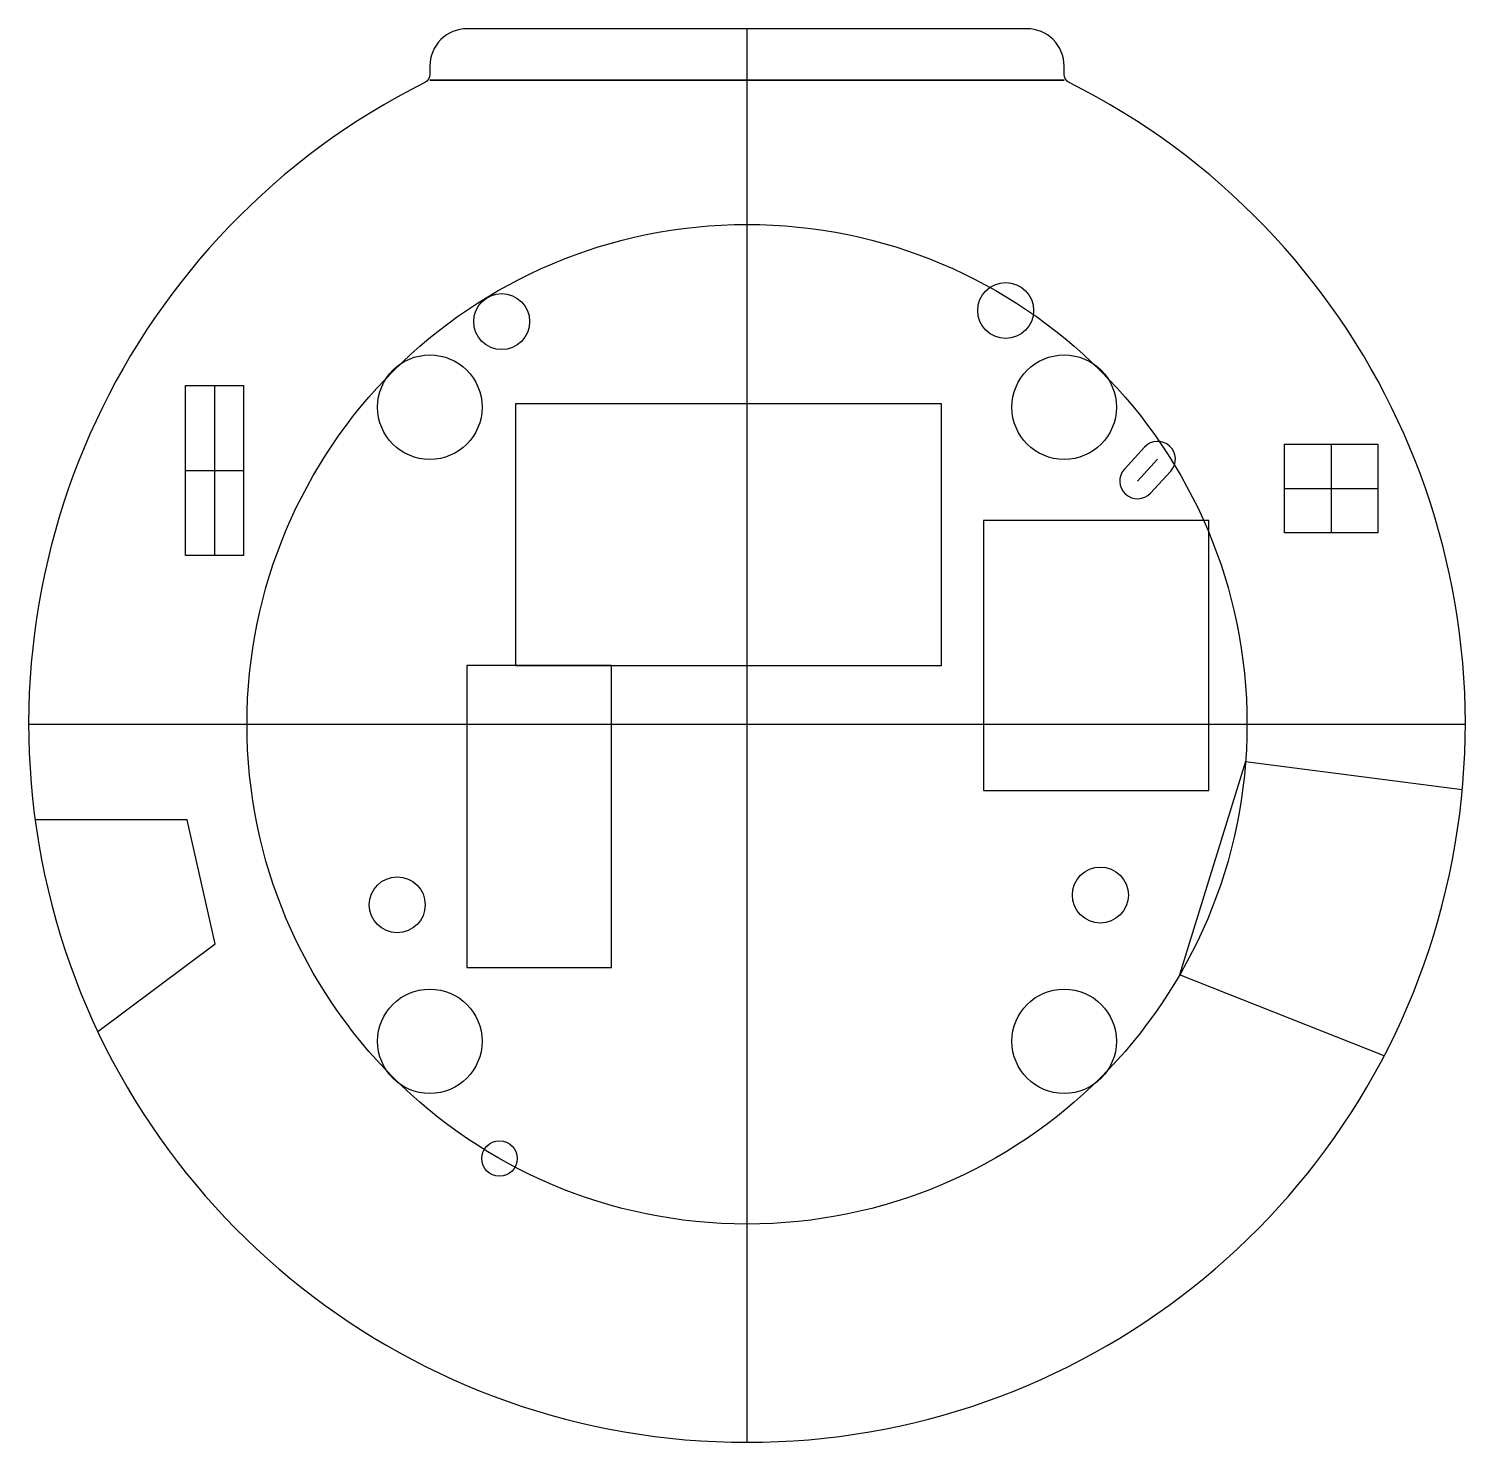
# Model space of a CAD drawing. Header units: millimetres. Extents: x -38.5 to 38.5, y -38.5 to 37.3.
import ezdxf

# ---------------------------------------------------------------- set-up
doc = ezdxf.new("R2010")
doc.units = ezdxf.units.MM
doc.layers.get('0').update_dxf_attribs({"linetype": 'CONTINUOUS'})

msp = doc.modelspace()

# ---------------------------------------------------------------- linework, layer by layer
for p, q in [((0, -38.5), (0, 37.293)), ((17, 34.543), (-17, 34.543)), ((-17, 34.543), (17, 34.543)), ((-28.55, 18.158), (-28.55, 9.052)), ((31.311, 15.016), (31.311, 10.266)), ((20.931, 13.038), (22.012, 14.218)), ((-30.103, 13.605), (-26.997, 13.605)), ((28.811, 12.641), (33.811, 12.641)), ((-38.5, 0), (38.5, 0)), ((26.725, -2.004), (23.186, -13.44)), ((26.725, -2.004), (38.34, -3.506)), ((-30, -5.122), (-38.158, -5.122)), ((-28.511, -11.767), (-30, -5.122)), ((-34.796, -16.476), (-28.511, -11.767)), ((34.15, -17.776), (23.186, -13.44))]:
    msp.add_line(p, q)
for points in [[(17, 34.853), (17, 35.293, 0.414214), (15, 37.293), (-15, 37.293, 0.414214), (-17, 35.293), (-17, 34.853, -0.283624), (-17.276, 34.406, 4.220187), (17.276, 34.406, -0.283624)], [(21.631, 12.396), (22.712, 13.576, 1), (21.312, 14.859), (20.231, 13.68, 1)]]:
    msp.add_lwpolyline(points, format="xyb", close=True)
for points in [[(-30.103, 9.052), (-30.103, 18.158), (-26.997, 18.158), (-26.997, 9.052)], [(10.432, 17.186), (-12.404, 17.186), (-12.404, 3.156), (10.432, 3.156)], [(28.811, 15.016), (33.811, 15.016), (33.811, 10.266), (28.811, 10.266)], [(24.761, 10.918), (12.671, 10.918), (12.671, -3.56), (24.761, -3.56)], [(-7.255, 3.156), (-15.016, 3.156), (-15.016, -13.038), (-7.255, -13.038)]]:
    msp.add_lwpolyline(points, close=True)
for centre, radius in [((0, 0), 26.8), ((13.865, 22.186), 1.5), ((-13.15, 21.589), 1.5), ((-17, 17), 2.8), ((17, 17), 2.8), ((18.94, -9.157), 1.5), ((-18.747, -9.68), 1.5), ((-17, -17), 2.8), ((17, -17), 2.8), ((-13.265, -23.287), 0.95)]:
    msp.add_circle(centre, radius)

doc.saveas('drawing.dxf')
